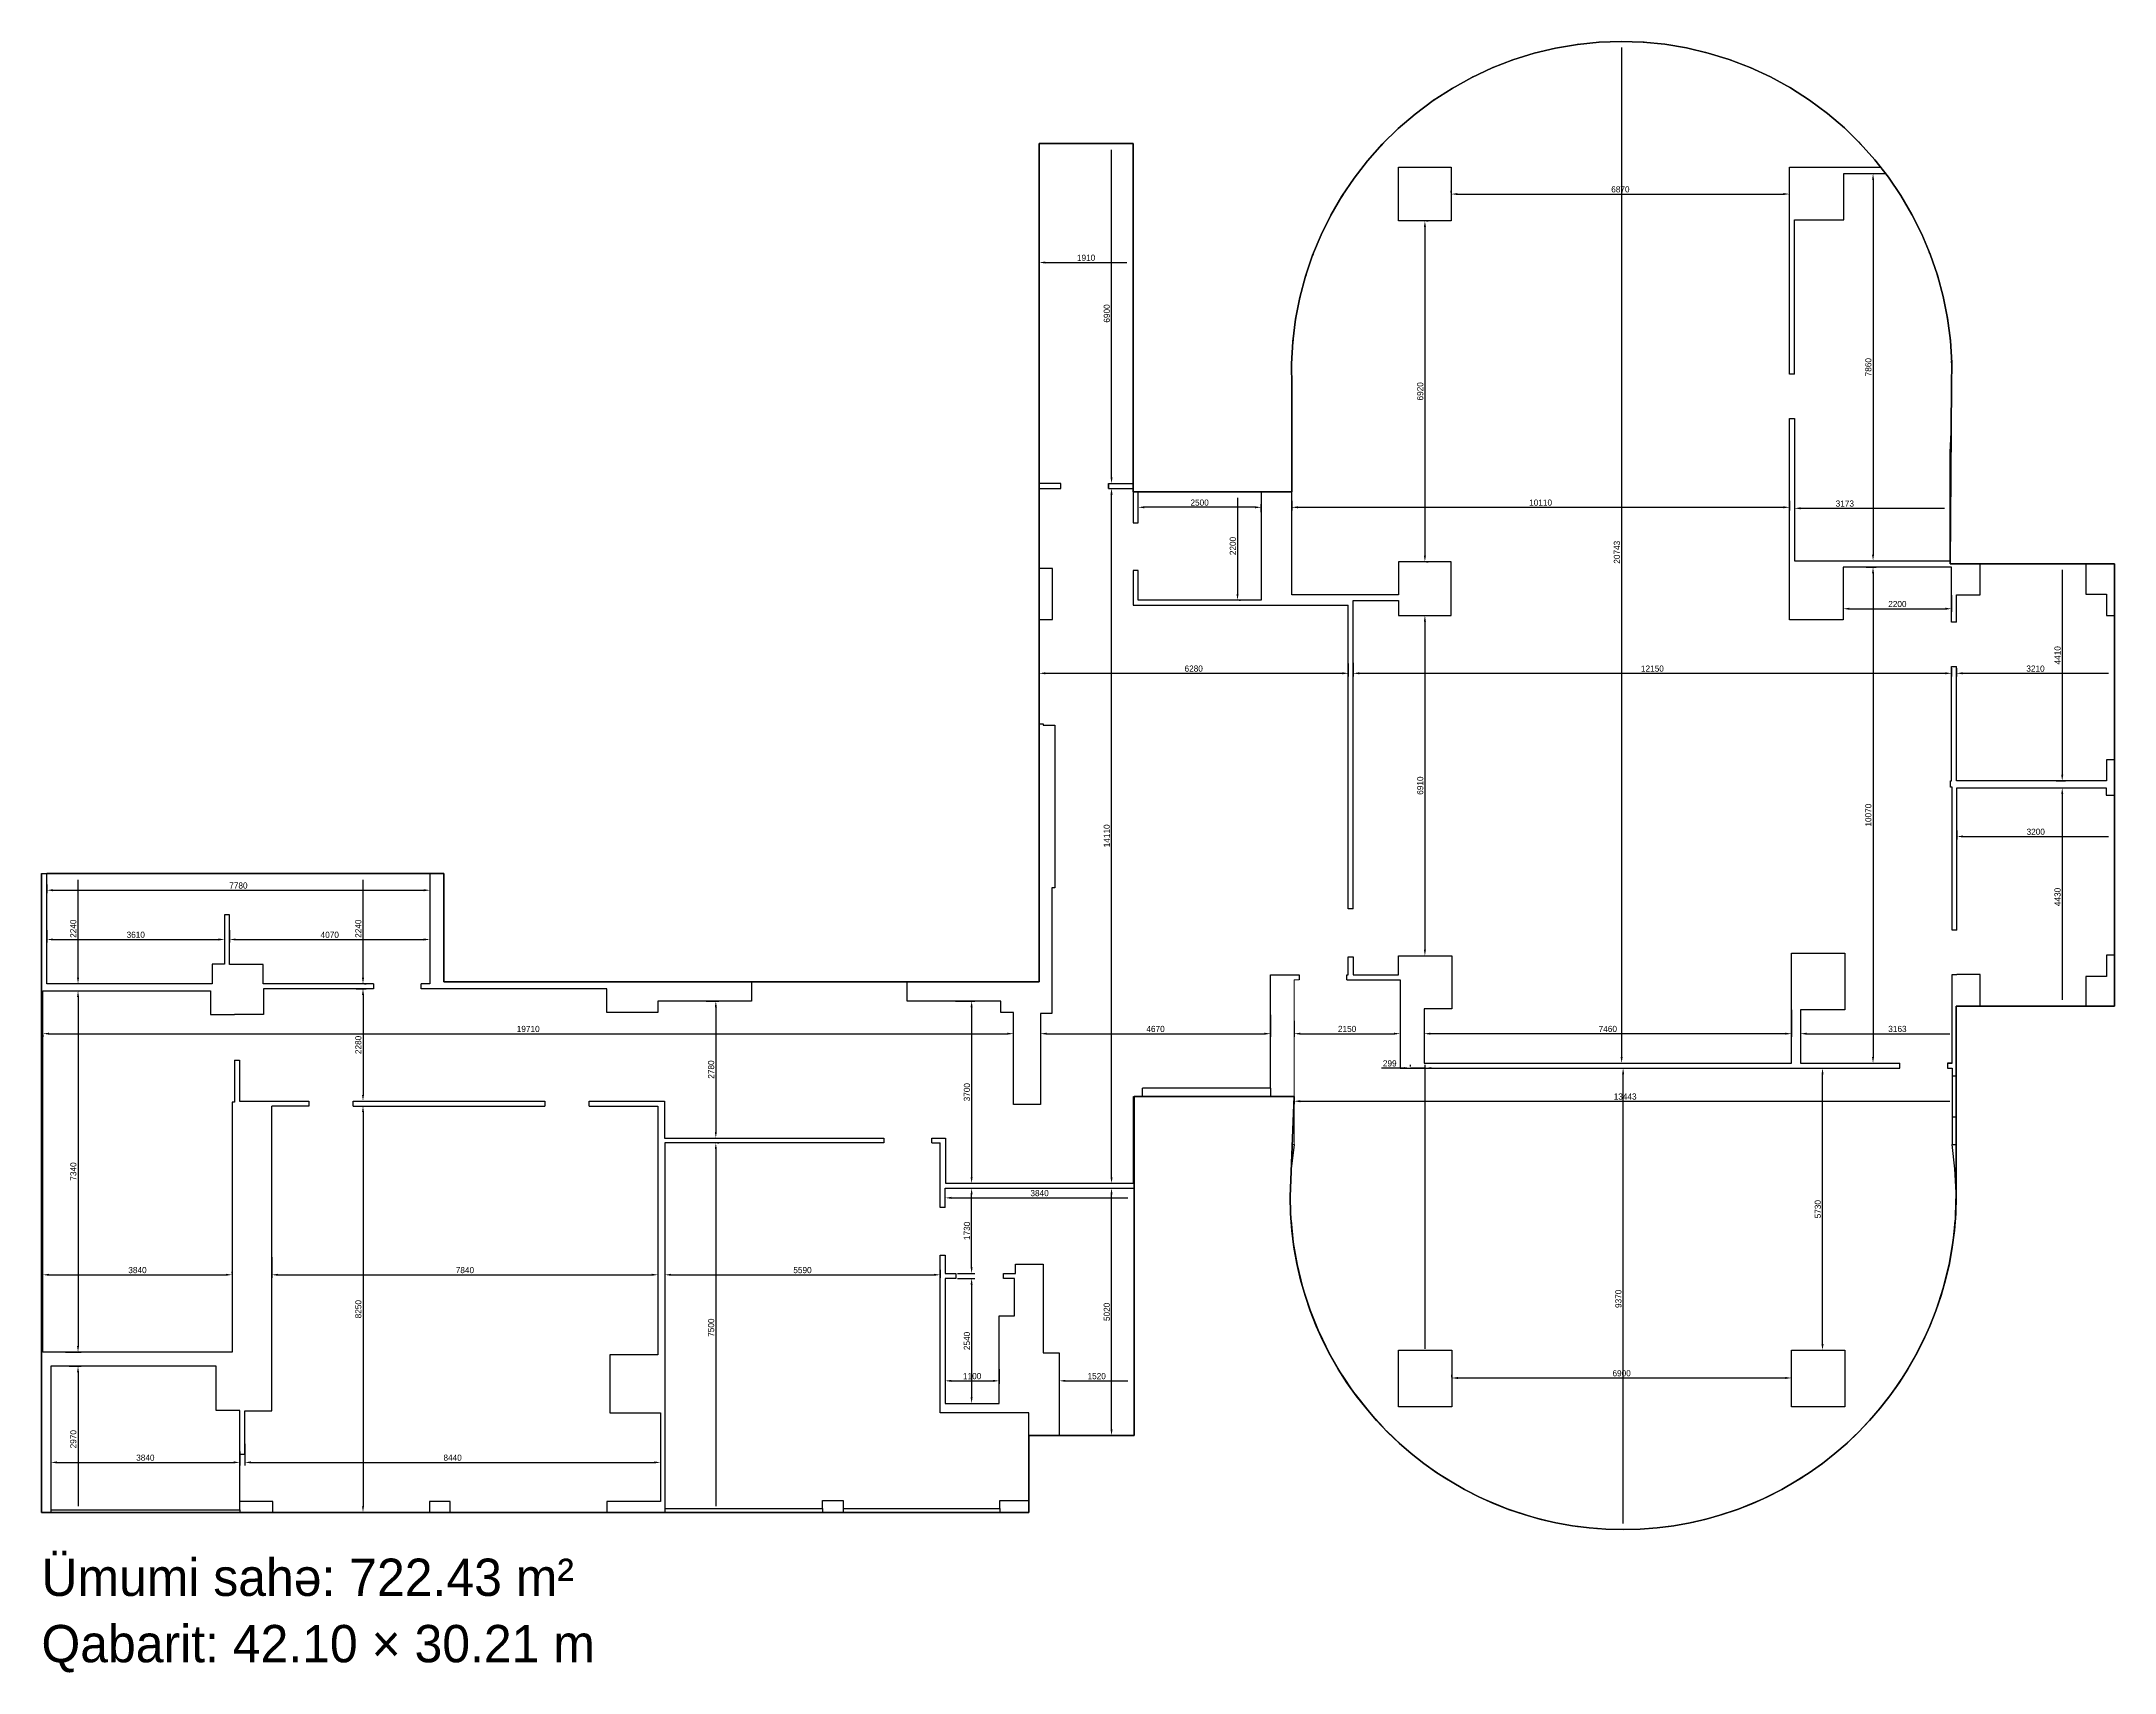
# Model space of a CAD drawing. Header units: millimetres. Extents: x 1209713 to 1251813, y -160994 to -127879.
import ezdxf

# ---------------------------------------------------------------- set-up
doc = ezdxf.new("R2010")
doc.units = ezdxf.units.MM
doc.layers.add('OFFICE_BOUNDARY', color=3, linetype='Continuous')

msp = doc.modelspace()

# ---------------------------------------------------------------- linework, layer by layer
at = {"color": 0, "lineweight": -2, "transparency": 16777216}
for p, q in [((1241803, -128004), (1241803, -148497)), ((1231444, -136727), (1231444, -130077)), ((1238343, -130945), (1238343, -130914)), ((1245213, -130945), (1245213, -130914)), ((1246772, -130562), (1246972, -130562)), ((1246909, -130687), (1246909, -138297)), ((1238468, -130977), (1245088, -130977)), ((1237808, -131647), (1237808, -138317)), ((1237839, -131522), (1237871, -131522)), ((1229973, -132212), (1229973, -132430)), ((1230098, -132367), (1231758, -132367)), ((1231414, -136852), (1231507, -136852)), ((1231414, -136952), (1231507, -136952)), ((1231444, -150937), (1231444, -137077)), ((1234003, -137147), (1234003, -139097)), ((1235103, -137204), (1235103, -137399)), ((1245213, -137204), (1245213, -137399)), ((1245313, -136963), (1245313, -137420)), ((1231983, -137305), (1231983, -137274)), ((1234358, -137337), (1232108, -137337)), ((1234483, -137437), (1234483, -137274)), ((1235228, -137337), (1245088, -137337)), ((1245438, -137357), (1248361, -137357)), ((1237839, -138442), (1237871, -138442)), ((1246924, -138422), (1246972, -138422)), ((1246767, -138552), (1246972, -138552)), ((1246909, -138677), (1246909, -148497)), ((1250751, -138607), (1250751, -142767)), ((1234034, -139222), (1234066, -139222)), ((1246303, -139118), (1246303, -139459)), ((1248503, -139118), (1248503, -139459)), ((1237808, -139657), (1237808, -146317)), ((1237839, -139532), (1237871, -139532)), ((1246428, -139396), (1248378, -139396)), ((1236253, -140510), (1236253, -140770)), ((1236353, -140496), (1236353, -140770)), ((1248503, -140603), (1248503, -140770)), ((1248603, -140603), (1248603, -140770)), ((1229973, -140746), (1229973, -140645)), ((1230098, -140707), (1236128, -140707)), ((1236478, -140707), (1248378, -140707)), ((1248728, -140707), (1251688, -140707)), ((1250595, -143032), (1250814, -143032)), ((1250629, -142892), (1250814, -142892)), ((1250751, -143157), (1250751, -147337)), ((1248613, -143899), (1248613, -144083)), ((1248738, -144020), (1251688, -144020)), ((1209823, -144995), (1209823, -145174)), ((1209948, -145111), (1217478, -145111)), ((1210456, -146887), (1210456, -144897)), ((1216243, -146887), (1216243, -144897)), ((1217603, -144995), (1217603, -145174)), ((1209823, -145923), (1209823, -146174)), ((1213433, -145923), (1213433, -146174)), ((1213533, -145923), (1213533, -146174)), ((1217603, -145923), (1217603, -146174)), ((1209948, -146112), (1213308, -146112)), ((1213658, -146112), (1217478, -146112)), ((1237839, -146442), (1237871, -146442)), ((1210201, -147152), (1210518, -147152)), ((1210772, -147012), (1210393, -147012)), ((1210456, -147277), (1210456, -154367)), ((1216106, -147112), (1216305, -147112)), ((1216243, -147237), (1216243, -149267)), ((1216274, -147012), (1216305, -147012)), ((1223214, -147362), (1223471, -147362)), ((1223408, -147487), (1223408, -150017)), ((1228274, -147362), (1228665, -147362)), ((1228603, -147487), (1228603, -150937)), ((1230003, -147643), (1230003, -148086)), ((1234673, -147643), (1234673, -148086)), ((1235153, -147760), (1235153, -148086)), ((1237303, -147760), (1237303, -148086)), ((1245253, -147538), (1245253, -148086)), ((1209743, -148045), (1209743, -148086)), ((1209868, -148024), (1229328, -148024)), ((1229453, -148077), (1229453, -147961)), ((1230128, -148024), (1234548, -148024)), ((1235278, -148024), (1237178, -148024)), ((1237793, -147844), (1237793, -148086)), ((1245128, -148024), (1237918, -148024)), ((1245433, -147834), (1245433, -148086)), ((1245558, -148024), (1248471, -148024)), ((1209713, -148422), (1209713, -148760)), ((1237390, -148722), (1236924, -148722)), ((1237515, -148690), (1237515, -148659)), ((1237813, -148722), (1237515, -148722)), ((1237813, -154420), (1237813, -148659)), ((1237938, -148722), (1238063, -148722)), ((1241833, -157967), (1241833, -148847)), ((1241834, -148622), (1241865, -148622)), ((1241864, -148722), (1241896, -148722)), ((1245613, -148722), (1245946, -148722)), ((1245883, -154327), (1245883, -148847)), ((1246767, -148622), (1246972, -148622)), ((1216074, -149392), (1216305, -149392)), ((1235153, -149333), (1235153, -149458)), ((1235278, -149395), (1248471, -149395)), ((1216074, -149492), (1216305, -149492)), ((1216243, -149617), (1216243, -157617)), ((1223214, -150142), (1223471, -150142)), ((1223440, -150242), (1223471, -150242)), ((1223408, -150367), (1223408, -157617)), ((1228274, -151062), (1228665, -151062)), ((1230972, -151062), (1231507, -151062)), ((1209713, -151303), (1209713, -151527)), ((1228063, -151325), (1228063, -151294)), ((1228188, -151357), (1231778, -151357)), ((1228314, -151162), (1228665, -151162)), ((1228603, -152767), (1228603, -151287)), ((1231174, -151162), (1231507, -151162)), ((1231444, -156057), (1231444, -151287)), ((1214393, -152562), (1214393, -152982)), ((1222233, -152562), (1222233, -152982)), ((1222373, -152821), (1222373, -152982)), ((1227963, -152821), (1227963, -152982)), ((1209743, -152888), (1209743, -152857)), ((1209868, -152919), (1213458, -152919)), ((1213583, -152888), (1213583, -152857)), ((1214518, -152919), (1222108, -152919)), ((1222498, -152919), (1227838, -152919)), ((1228314, -152892), (1228665, -152892)), ((1228314, -152992), (1228665, -152992)), ((1228603, -153117), (1228603, -155407)), ((1210201, -154492), (1210518, -154492)), ((1245824, -154452), (1245946, -154452)), ((1210279, -154772), (1210518, -154772)), ((1210456, -154897), (1210456, -157617)), ((1228063, -154837), (1228063, -155135)), ((1229163, -154837), (1229163, -155135)), ((1230383, -154922), (1230383, -155135)), ((1228188, -155072), (1229038, -155072)), ((1230508, -155072), (1231778, -155072)), ((1238353, -154995), (1238353, -154952)), ((1238478, -155014), (1245128, -155014)), ((1245253, -154995), (1245253, -154952)), ((1228314, -155532), (1228665, -155532)), ((1209713, -155900), (1209713, -156484)), ((1231174, -156182), (1231507, -156182)), ((1213743, -156506), (1213743, -156790)), ((1213843, -156348), (1213843, -156790)), ((1222283, -156348), (1222283, -156790)), ((1209903, -156643), (1209903, -156790)), ((1210028, -156728), (1213618, -156728)), ((1213968, -156728), (1222158, -156728)), ((1216074, -157742), (1216305, -157742))]:
    msp.add_line(p, q, dxfattribs=at)
for p, q in [((1229973, -131722), (1229973, -129952)), ((1229973, -129952), (1229973, -131722)), ((1231883, -134901), (1231883, -129952)), ((1245213, -134632), (1245213, -130432)), ((1245213, -130432), (1247064, -130432)), ((1246313, -131502), (1246313, -130562)), ((1246313, -130562), (1247165, -130562)), ((1229973, -136852), (1229973, -131722)), ((1245313, -134632), (1245313, -131502)), ((1245313, -131502), (1246313, -131502)), ((1245313, -134632), (1245213, -134632)), ((1235103, -135131), (1235103, -135692)), ((1245213, -138462), (1245213, -135532)), ((1245213, -135532), (1245313, -135532)), ((1245313, -135532), (1245313, -138422)), ((1235103, -139112), (1235103, -135692)), ((1248473, -136222), (1248496, -135808)), ((1248492, -136222), (1248473, -136222)), ((1230413, -136852), (1229973, -136852)), ((1229973, -136952), (1230413, -136952)), ((1230413, -136952), (1230413, -136852)), ((1231383, -136852), (1231383, -136952)), ((1231383, -136952), (1231383, -136852)), ((1231383, -136852), (1231883, -136852)), ((1231383, -136952), (1231883, -136952)), ((1231883, -137022), (1231883, -137652)), ((1231983, -137652), (1231983, -137022)), ((1231983, -137022), (1234483, -137022)), ((1234483, -137022), (1234483, -139222)), ((1248473, -138422), (1248473, -136972)), ((1248473, -136972), (1248486, -136972)), ((1231883, -137652), (1231983, -137652)), ((1238343, -138442), (1237273, -138442)), ((1237273, -138442), (1237273, -139112)), ((1238343, -139532), (1238343, -138442)), ((1245213, -139622), (1245213, -138462)), ((1245313, -138422), (1248473, -138422)), ((1249083, -139112), (1249083, -138482)), ((1251233, -138482), (1251233, -139102)), ((1230243, -138582), (1229973, -138582)), ((1230243, -139612), (1230243, -138582)), ((1231983, -139222), (1231983, -138622)), ((1248503, -138552), (1246303, -138552)), ((1246303, -138552), (1246303, -139622)), ((1248503, -139672), (1248503, -138552)), ((1234483, -139222), (1231983, -139222)), ((1237273, -139112), (1235103, -139112)), ((1236353, -145492), (1236353, -139232)), ((1236353, -139232), (1237273, -139232)), ((1237273, -139232), (1237273, -139532)), ((1248603, -139672), (1248603, -139112)), ((1248603, -139112), (1249083, -139112)), ((1251233, -139102), (1251653, -139102)), ((1251653, -139102), (1251653, -139532)), ((1229973, -139612), (1230243, -139612)), ((1237273, -139532), (1238343, -139532)), ((1246303, -139622), (1245213, -139622)), ((1248603, -139672), (1248503, -139672)), ((1251653, -139532), (1251813, -139532)), ((1248603, -142892), (1248603, -140572)), ((1229973, -141732), (1230053, -141732)), ((1230053, -141732), (1230053, -141762)), ((1230053, -141762), (1230293, -141762)), ((1230293, -141762), (1230293, -145062)), ((1251813, -142462), (1251653, -142462)), ((1251653, -142462), (1251653, -142892)), ((1251653, -142892), (1248603, -142892)), ((1248613, -145922), (1248613, -143032)), ((1248613, -143032), (1251643, -143032)), ((1251643, -143032), (1251643, -143182)), ((1251643, -143182), (1251813, -143182)), ((1209713, -146207), (1209713, -144772)), ((1209823, -147012), (1209823, -144772)), ((1209823, -144772), (1213433, -144772)), ((1213433, -144772), (1213533, -144772)), ((1213533, -144772), (1217603, -144772)), ((1217603, -144772), (1217603, -147012)), ((1217883, -144772), (1217883, -146942)), ((1230293, -145062), (1230233, -145062)), ((1230233, -145062), (1230233, -147612)), ((1213433, -145612), (1213433, -146612)), ((1251813, -146432), (1251653, -146432)), ((1251653, -146432), (1251653, -146862)), ((1213433, -146612), (1213183, -146612)), ((1213183, -146612), (1213183, -147012)), ((1248513, -148622), (1248513, -146822)), ((1248513, -146822), (1248613, -146822)), ((1249083, -146822), (1248613, -146822)), ((1249083, -147462), (1249083, -146822)), ((1251653, -146862), (1251233, -146862)), ((1251233, -146862), (1251233, -147462)), ((1213183, -147012), (1209823, -147012)), ((1217423, -147112), (1217423, -147012)), ((1217603, -147012), (1217423, -147012)), ((1221193, -147112), (1217423, -147112)), ((1221193, -147592), (1221193, -147112)), ((1227293, -146972), (1224133, -146972)), ((1224133, -146972), (1224133, -147362)), ((1227293, -147362), (1227293, -146972)), ((1222233, -147592), (1221193, -147592)), ((1224133, -147362), (1222233, -147362)), ((1222233, -147362), (1222233, -147592)), ((1229193, -147362), (1227293, -147362)), ((1229453, -147592), (1229193, -147592)), ((1229453, -149462), (1229453, -147592)), ((1230233, -147612), (1230003, -147612)), ((1230003, -147612), (1230003, -149462)), ((1251233, -147462), (1249083, -147462)), ((1248423, -148722), (1248513, -148722)), ((1248513, -148722), (1248513, -148882)), ((1248513, -148882), (1248596, -148882)), ((1231893, -151062), (1231893, -149302)), ((1231893, -149302), (1232073, -149302)), ((1232073, -149302), (1232073, -149132)), ((1234673, -149132), (1234673, -149302)), ((1230003, -149462), (1229453, -149462)), ((1248596, -149722), (1248513, -149722)), ((1248513, -149722), (1248513, -150272)), ((1226823, -150242), (1222373, -150242)), ((1222373, -150242), (1222373, -157662)), ((1227793, -150242), (1227793, -150142)), ((1227793, -150142), (1228073, -150142)), ((1228073, -150142), (1228073, -151062)), ((1248513, -150272), (1248596, -150272)), ((1228073, -151062), (1231893, -151062)), ((1228063, -151552), (1228063, -151162)), ((1228063, -151162), (1231903, -151162)), ((1227963, -155722), (1227963, -152522)), ((1227963, -152522), (1228063, -152522)), ((1229763, -155722), (1227963, -155722)), ((1229763, -156182), (1229763, -155722)), ((1231903, -156182), (1230383, -156182)), ((1209903, -157692), (1209903, -157742)), ((1213743, -157692), (1213743, -157742)), ((1222373, -157662), (1225573, -157662)), ((1222373, -157662), (1222373, -157742)), ((1225573, -157662), (1225573, -157502)), ((1225573, -157502), (1225993, -157502)), ((1225573, -157662), (1225573, -157742)), ((1225993, -157502), (1225993, -157662)), ((1225993, -157662), (1229173, -157662)), ((1225993, -157662), (1225993, -157742)), ((1229173, -157662), (1229173, -157502)), ((1229173, -157502), (1229763, -157502)), ((1229173, -157662), (1229173, -157742))]:
    msp.add_line(p, q)
at = {"color": 18, "lineweight": 30, "true_color": 0x000000}
for p, q in [((1231883, -129952), (1229973, -129952)), ((1229973, -129952), (1229973, -146972)), ((1231883, -137022), (1231883, -129952)), ((1235103, -134882), (1235103, -137022)), ((1248473, -138482), (1248503, -134862)), ((1235103, -137022), (1231883, -137022)), ((1251813, -138482), (1248473, -138482)), ((1251813, -147462), (1251813, -138482)), ((1209713, -144772), (1209713, -157742)), ((1217883, -144772), (1209823, -144772)), ((1217883, -146972), (1217883, -144772)), ((1209713, -146357), (1209713, -157617)), ((1229973, -146972), (1217883, -146972)), ((1248596, -151328), (1248596, -147462)), ((1248596, -147462), (1251813, -147462)), ((1231903, -156182), (1231903, -149302)), ((1231903, -149302), (1235153, -149302)), ((1235153, -149302), (1235070, -151328)), ((1229763, -157742), (1229763, -156182)), ((1229763, -156182), (1231903, -156182)), ((1209713, -157742), (1229763, -157742))]:
    msp.add_line(p, q, dxfattribs=at)
at = {"color": 0, "lineweight": -2}
for p, q in [((1231414, -129952), (1231507, -129952)), ((1231883, -131949), (1231883, -132430)), ((1233897, -137022), (1234066, -137022)), ((1250488, -138482), (1250814, -138482)), ((1251813, -143781), (1251813, -144083)), ((1210772, -144772), (1210393, -144772)), ((1216274, -144772), (1216305, -144772)), ((1248596, -147834), (1248596, -148086)), ((1248596, -149364), (1248596, -149333)), ((1231903, -151325), (1231903, -151294))]:
    msp.add_line(p, q, dxfattribs=at)
at = {"color": 1, "lineweight": 30}
for p, q in [((1217883, -144772), (1217883, -146972)), ((1229973, -146552), (1229973, -144952)), ((1229973, -146972), (1229973, -146552)), ((1222383, -146972), (1226346, -146972))]:
    msp.add_line(p, q, dxfattribs=at)
at = {"lineweight": 5}
for p, q in [((1235113, -150272), (1235153, -150272)), ((1248596, -150272), (1248513, -150272)), ((1248591, -151066), (1248596, -151066)), ((1235281, -153004), (1235280, -153004)), ((1248374, -153049), (1248375, -153049)), ((1248374, -153049), (1248375, -153049)), ((1239443, -157655), (1239443, -157656)), ((1239443, -157655), (1239443, -157656)), ((1244180, -157671), (1244180, -157673)), ((1240811, -158014), (1240810, -158015))]:
    msp.add_line(p, q, dxfattribs=at)
for points in [[(1240904, -127939), (1240463, -128014)], [(1240930, -127937), (1240875, -127944)], [(1241347, -127894), (1240904, -127939)], [(1241367, -127894), (1241337, -127895)], [(1241793, -127879), (1241347, -127894)], [(1242238, -127893), (1241793, -127879)], [(1242262, -127895), (1242206, -127892)], [(1243123, -128010), (1242682, -127937), (1242238, -127893)], [(1242721, -127943), (1242656, -127934)], [(1239597, -128252), (1239174, -128415)], [(1239639, -128239), (1239553, -128269)], [(1240027, -128118), (1239597, -128252)], [(1240064, -128109), (1240010, -128123)], [(1240463, -128014), (1240027, -128118)], [(1240472, -128012), (1240439, -128020)], [(1243146, -128015), (1243116, -128009)], [(1245983, -129341), (1245617, -129069), (1245230, -128821), (1244827, -128599), (1244413, -128408), (1243990, -128245), (1243560, -128113), (1243123, -128010)], [(1243582, -128120), (1243516, -128103)], [(1244028, -128260), (1243949, -128233)], [(1244449, -128424), (1244392, -128399)], [(1238384, -128817), (1238338, -128844)], [(1238761, -128608), (1238359, -128831)], [(1238786, -128597), (1238752, -128614)], [(1239174, -128415), (1238761, -128608)], [(1239190, -128409), (1239140, -128432)], [(1245239, -128827), (1245211, -128810)], [(1237973, -129080), (1237607, -129353)], [(1237986, -129072), (1237952, -129096)], [(1238359, -128831), (1237973, -129080)], [(1245637, -129084), (1245595, -129055)], [(1237264, -129648), (1236943, -129964)], [(1237288, -129628), (1237252, -129660)], [(1237607, -129353), (1237264, -129648)], [(1246004, -129359), (1245971, -129332)], [(1247223, -130636), (1246948, -130284), (1246649, -129949), (1246327, -129635), (1245983, -129341)], [(1246328, -129635), (1246325, -129633)], [(1236943, -129964), (1236645, -130299)], [(1236968, -129939), (1236918, -129992)], [(1246671, -129973), (1246618, -129919)], [(1236645, -130299), (1236371, -130652)], [(1236658, -130284), (1236620, -130331)], [(1246979, -130323), (1246928, -130261)], [(1236371, -130652), (1236121, -131022)], [(1236385, -130635), (1236367, -130659)], [(1247255, -130682), (1247202, -130609)], [(1247474, -131005), (1247223, -130636)], [(1236121, -131022), (1235897, -131408)], [(1236145, -130987), (1236106, -131048)], [(1247481, -131018), (1247450, -130971)], [(1247699, -131390), (1247474, -131005)], [(1235897, -131408), (1235699, -131807)], [(1235912, -131383), (1235880, -131443)], [(1247721, -131435), (1247679, -131355)], [(1247898, -131789), (1247699, -131390)], [(1235538, -132194), (1235524, -132232)], [(1235699, -131807), (1235528, -132219)], [(1235701, -131803), (1235695, -131817)], [(1247900, -131792), (1247892, -131777)], [(1248071, -132200), (1247898, -131789)], [(1248086, -132243), (1248052, -132155)], [(1235394, -132614), (1235377, -132671)], [(1235528, -132219), (1235384, -132642)], [(1248216, -132623), (1248071, -132200)], [(1248227, -132663), (1248212, -132610)], [(1235384, -132642), (1235269, -133076)], [(1248333, -133056), (1248216, -132623)], [(1248340, -133093), (1248318, -133000)], [(1235269, -133076), (1235182, -133517)], [(1235272, -133064), (1235264, -133100)], [(1248421, -133498), (1248333, -133056)], [(1235182, -133517), (1235125, -133967)], [(1235184, -133507), (1235181, -133521)], [(1248428, -133554), (1248415, -133469)], [(1248479, -133947), (1248421, -133498)], [(1235125, -133967), (1235099, -134422)], [(1235130, -133929), (1235123, -133996)], [(1248480, -133968), (1248472, -133896)], [(1248507, -134402), (1248479, -133947)], [(1235100, -134396), (1235099, -134464)], [(1235099, -134422), (1235103, -134882)], [(1248503, -134862), (1248507, -134402)], [(1248506, -134453), (1248504, -134361)], [(1248473, -136972), (1248473, -136222)], [(1231983, -138622), (1231883, -138622), (1231883, -139322), (1236253, -139322)], [(1236253, -145492), (1236253, -139322)], [(1248613, -145922), (1248513, -145922), (1248513, -143022), (1248483, -143022), (1248483, -142892), (1248503, -142892), (1248503, -140572), (1248603, -140572)], [(1216453, -147012), (1214213, -147012), (1214213, -146622), (1213533, -146622), (1213533, -145612), (1213433, -145612)], [(1236353, -145492), (1236253, -145492)], [(1236223, -146932), (1236223, -146832), (1236253, -146832), (1236253, -146462), (1236353, -146462)], [(1236353, -146462), (1236353, -146832), (1237273, -146832), (1237273, -146442), (1238353, -146442), (1238353, -147522), (1237793, -147522), (1237793, -148622), (1238353, -148622), (1245253, -148622), (1245253, -146392), (1246333, -146392), (1246333, -147542), (1245433, -147542), (1245433, -148622), (1246333, -148622), (1247453, -148622)], [(1234673, -149132), (1234673, -146832), (1235253, -146832), (1235253, -146932)], [(1213633, -148562), (1213633, -149412), (1213583, -149412), (1213583, -154492), (1209743, -154492), (1209743, -147152), (1213143, -147152), (1213143, -147632), (1213633, -147632)], [(1216453, -147012), (1216453, -147112), (1214223, -147112), (1214223, -147632), (1213733, -147632), (1213633, -147632)], [(1236223, -146932), (1237303, -146932), (1237303, -148722), (1247453, -148722)], [(1229193, -147592), (1229193, -147362)], [(1213633, -148562), (1213733, -148562), (1213733, -149392), (1215143, -149392), (1215143, -149492)], [(1247453, -148722), (1247453, -148622)], [(1248423, -148622), (1248513, -148622), (1248423, -148622), (1248423, -148722)], [(1248513, -148882), (1248513, -149722)], [(1216043, -149492), (1216043, -149392), (1219933, -149392), (1219933, -149492)], [(1220833, -149492), (1220833, -149392), (1222363, -149392), (1222363, -150142), (1226823, -150142), (1226823, -150242)], [(1234673, -149132), (1232073, -149132)], [(1217593, -157742), (1214413, -157742), (1214413, -157522), (1213843, -157522), (1213743, -157522), (1213743, -156562), (1213843, -156562), (1213843, -155682), (1214393, -155682), (1214393, -154562), (1214393, -154022), (1214393, -149492)], [(1215143, -149492), (1214393, -149492)], [(1216043, -149492), (1219933, -149492)], [(1220833, -149492), (1222233, -149492), (1222233, -154542), (1221253, -154542), (1221253, -155722), (1222283, -155722), (1222283, -157522), (1221193, -157522), (1221193, -157742), (1218013, -157742), (1218013, -157522), (1217593, -157522), (1217593, -157742)], [(1227793, -150242), (1227963, -150242)], [(1228063, -151552), (1227963, -151552), (1227963, -150242)], [(1235153, -150272), (1235093, -150766), (1235091, -150814)], [(1248584, -151718), (1248596, -151258), (1248573, -150766), (1248513, -150272)], [(1235070, -151328), (1235079, -151677)], [(1235071, -151299), (1235082, -151718)], [(1248587, -151677), (1248596, -151328)], [(1235079, -151677), (1235105, -152020)], [(1235089, -151814), (1235125, -152179)], [(1248541, -152179), (1248577, -151814)], [(1248561, -152020), (1248587, -151677)], [(1235105, -152020), (1235148, -152358)], [(1235136, -152265), (1235212, -152708), (1235324, -153164)], [(1235148, -152358), (1235207, -152691)], [(1248342, -153164), (1248454, -152708), (1248530, -152265)], [(1248459, -152691), (1248518, -152358)], [(1248518, -152358), (1248561, -152020)], [(1228063, -152522), (1228063, -152892), (1228283, -152892), (1228283, -152992)], [(1229253, -152992), (1229253, -152892), (1229493, -152892), (1229493, -152702), (1230053, -152702), (1230053, -154502), (1230383, -154502)], [(1235207, -152691), (1235283, -153019)], [(1248383, -153019), (1248459, -152691)], [(1228283, -152992), (1228063, -152992), (1228063, -155532), (1229163, -155532), (1229163, -153752), (1229473, -153752), (1229473, -152992), (1229253, -152992)], [(1235283, -153019), (1235374, -153340)], [(1235331, -153188), (1235475, -153634), (1235653, -154075)], [(1248013, -154075), (1248191, -153634), (1248335, -153188)], [(1248292, -153340), (1248383, -153019)], [(1235374, -153340), (1235480, -153654)], [(1235480, -153654), (1235602, -153961)], [(1248065, -153961), (1248186, -153654)], [(1248186, -153654), (1248292, -153340)], [(1235602, -153961), (1235737, -154261)], [(1247929, -154261), (1248065, -153961)], [(1230383, -154502), (1230383, -156182)], [(1235659, -154087), (1235866, -154512), (1236096, -154909)], [(1235737, -154261), (1235886, -154552)], [(1247570, -154909), (1247800, -154512), (1248008, -154087)], [(1247780, -154552), (1247929, -154261)], [(1213743, -156562), (1213743, -155672), (1213263, -155672), (1213263, -154772), (1209903, -154772), (1209903, -157522), (1209903, -157692), (1213743, -157692), (1213743, -157522)], [(1235886, -154552), (1236049, -154835)], [(1236049, -154835), (1236225, -155110)], [(1247441, -155110), (1247617, -154835)], [(1247617, -154835), (1247780, -154552)], [(1236128, -154958), (1236354, -155292)], [(1236225, -155110), (1236414, -155375)], [(1236390, -155341), (1236654, -155676)], [(1247012, -155676), (1247277, -155341)], [(1247253, -155375), (1247441, -155110)], [(1247312, -155292), (1247538, -154958)], [(1236414, -155375), (1236614, -155630)], [(1236614, -155630), (1236827, -155876)], [(1236724, -155757), (1236959, -156014)], [(1246707, -156014), (1246942, -155757)], [(1246839, -155876), (1247052, -155630)], [(1247052, -155630), (1247253, -155375)], [(1236827, -155876), (1237051, -156111)], [(1237027, -156086), (1237332, -156375)], [(1237051, -156111), (1237286, -156335)], [(1246334, -156375), (1246639, -156086)], [(1246381, -156335), (1246615, -156111)], [(1246615, -156111), (1246839, -155876)], [(1237286, -156335), (1237531, -156547)], [(1237410, -156442), (1237711, -156688)], [(1237531, -156547), (1237787, -156748)], [(1245880, -156748), (1246135, -156547)], [(1245956, -156688), (1246256, -156442)], [(1246135, -156547), (1246381, -156335)], [(1237755, -156723), (1238130, -156987)], [(1237787, -156748), (1238052, -156937)], [(1238052, -156937), (1238326, -157112)], [(1238178, -157018), (1238577, -157256), (1239008, -157473)], [(1244659, -157473), (1245089, -157256), (1245488, -157018)], [(1245340, -157112), (1245614, -156937)], [(1245536, -156987), (1245911, -156723)], [(1245614, -156937), (1245880, -156748)], [(1238326, -157112), (1238609, -157275)], [(1238609, -157275), (1238901, -157425)], [(1238901, -157425), (1239201, -157560)], [(1244466, -157560), (1244765, -157425)], [(1244765, -157425), (1245057, -157275)], [(1245057, -157275), (1245340, -157112)], [(1239032, -157484), (1239470, -157665), (1239923, -157816)], [(1239201, -157560), (1239508, -157681)], [(1239508, -157681), (1239822, -157788)], [(1239822, -157788), (1240143, -157879)], [(1239944, -157822), (1240391, -157936)], [(1243275, -157936), (1243722, -157822)], [(1243523, -157879), (1243844, -157788)], [(1243743, -157816), (1244197, -157665), (1244634, -157484)], [(1243844, -157788), (1244159, -157681)], [(1244159, -157681), (1244466, -157560)], [(1240143, -157879), (1240470, -157954)], [(1240404, -157939), (1240861, -158021)], [(1240470, -157954), (1240803, -158014)], [(1240803, -158014), (1241142, -158057)], [(1240908, -158027), (1241294, -158068)], [(1241142, -158057), (1241485, -158083)], [(1241398, -158076), (1241833, -158092)], [(1241485, -158083), (1241833, -158092)], [(1241833, -158092), (1242269, -158076)], [(1241833, -158092), (1242181, -158083)], [(1242181, -158083), (1242525, -158057)], [(1242372, -158068), (1242758, -158027)], [(1242525, -158057), (1242863, -158014)], [(1242805, -158021), (1243262, -157939)], [(1242863, -158014), (1243196, -157954)], [(1243196, -157954), (1243523, -157879)]]:
    msp.add_lwpolyline(points)
for points in [[(1238343, -130432), (1238343, -131522), (1237273, -131522), (1237273, -130432)], [(1238353, -154452), (1238353, -155602), (1237273, -155602), (1237273, -154452)], [(1246333, -154452), (1246333, -155602), (1245253, -155602), (1245253, -154452)]]:
    msp.add_lwpolyline(points, close=True)
msp.add_lwpolyline([(1235253, -146932), (1235153, -146932), (1235153, -150272)], dxfattribs=at)
at = {"color": 0, "transparency": 16777216}
for points in [[(1246888, -130687), (1246930, -130687), (1246909, -130562)], [(1238468, -130956), (1238468, -130997), (1238343, -130977)], [(1245088, -130956), (1245088, -130997), (1245213, -130977)], [(1237787, -131647), (1237829, -131647), (1237808, -131522)], [(1230098, -132346), (1230098, -132388), (1229973, -132367)], [(1231423, -136727), (1231465, -136727), (1231444, -136852)], [(1231423, -137077), (1231465, -137077), (1231444, -136952)], [(1232108, -137316), (1232108, -137357), (1231983, -137337)], [(1234358, -137316), (1234358, -137357), (1234483, -137337)], [(1235228, -137316), (1235228, -137357), (1235103, -137337)], [(1245088, -137316), (1245088, -137357), (1245213, -137337)], [(1245438, -137337), (1245438, -137378), (1245313, -137357)], [(1237787, -138317), (1237829, -138317), (1237808, -138442)], [(1246888, -138297), (1246930, -138297), (1246909, -138422)], [(1246888, -138677), (1246930, -138677), (1246909, -138552)], [(1233982, -139097), (1234024, -139097), (1234003, -139222)], [(1237787, -139657), (1237829, -139657), (1237808, -139532)], [(1246428, -139375), (1246428, -139417), (1246303, -139396)], [(1248378, -139375), (1248378, -139417), (1248503, -139396)], [(1230098, -140686), (1230098, -140728), (1229973, -140707)], [(1236128, -140686), (1236128, -140728), (1236253, -140707)], [(1236478, -140686), (1236478, -140728), (1236353, -140707)], [(1248378, -140686), (1248378, -140728), (1248503, -140707)], [(1248728, -140686), (1248728, -140728), (1248603, -140707)], [(1250730, -142767), (1250772, -142767), (1250751, -142892)], [(1250730, -143157), (1250772, -143157), (1250751, -143032)], [(1248738, -143999), (1248738, -144041), (1248613, -144020)], [(1209948, -145090), (1209948, -145132), (1209823, -145111)], [(1217478, -145090), (1217478, -145132), (1217603, -145111)], [(1209948, -146091), (1209948, -146132), (1209823, -146112)], [(1213308, -146091), (1213308, -146132), (1213433, -146112)], [(1213658, -146091), (1213658, -146132), (1213533, -146112)], [(1217478, -146091), (1217478, -146132), (1217603, -146112)], [(1237787, -146317), (1237829, -146317), (1237808, -146442)], [(1210435, -146887), (1210476, -146887), (1210456, -147012)], [(1216222, -146887), (1216264, -146887), (1216243, -147012)], [(1210435, -147277), (1210476, -147277), (1210456, -147152)], [(1216222, -147237), (1216264, -147237), (1216243, -147112)], [(1223388, -147487), (1223429, -147487), (1223408, -147362)], [(1228582, -147487), (1228623, -147487), (1228603, -147362)], [(1209868, -148003), (1209868, -148044), (1209743, -148024)], [(1229328, -148003), (1229328, -148044), (1229453, -148024)], [(1230128, -148003), (1230128, -148044), (1230003, -148024)], [(1234548, -148003), (1234548, -148044), (1234673, -148024)], [(1235278, -148003), (1235278, -148044), (1235153, -148024)], [(1237178, -148003), (1237178, -148044), (1237303, -148024)], [(1237918, -148003), (1237918, -148044), (1237793, -148024)], [(1245128, -148003), (1245128, -148044), (1245253, -148024)], [(1245558, -148003), (1245558, -148044), (1245433, -148024)], [(1241782, -148497), (1241824, -148497), (1241803, -148622)], [(1246888, -148497), (1246930, -148497), (1246909, -148622)], [(1237390, -148701), (1237390, -148742), (1237515, -148722)], [(1237938, -148701), (1237938, -148742), (1237813, -148722)], [(1241812, -148847), (1241854, -148847), (1241833, -148722)], [(1245862, -148847), (1245904, -148847), (1245883, -148722)], [(1216222, -149267), (1216264, -149267), (1216243, -149392)], [(1235278, -149374), (1235278, -149416), (1235153, -149395)], [(1216222, -149617), (1216264, -149617), (1216243, -149492)], [(1223388, -150017), (1223429, -150017), (1223408, -150142)], [(1223388, -150367), (1223429, -150367), (1223408, -150242)], [(1228582, -150937), (1228623, -150937), (1228603, -151062)], [(1231423, -150937), (1231465, -150937), (1231444, -151062)], [(1228188, -151336), (1228188, -151377), (1228063, -151357)], [(1228582, -151287), (1228623, -151287), (1228603, -151162)], [(1231423, -151287), (1231465, -151287), (1231444, -151162)], [(1228582, -152767), (1228623, -152767), (1228603, -152892)], [(1209868, -152898), (1209868, -152940), (1209743, -152919)], [(1213458, -152898), (1213458, -152940), (1213583, -152919)], [(1214518, -152898), (1214518, -152940), (1214393, -152919)], [(1222108, -152898), (1222108, -152940), (1222233, -152919)], [(1222498, -152898), (1222498, -152940), (1222373, -152919)], [(1227838, -152898), (1227838, -152940), (1227963, -152919)], [(1228582, -153117), (1228623, -153117), (1228603, -152992)], [(1210435, -154367), (1210476, -154367), (1210456, -154492)], [(1245862, -154327), (1245904, -154327), (1245883, -154452)], [(1210435, -154897), (1210476, -154897), (1210456, -154772)], [(1228188, -155052), (1228188, -155093), (1228063, -155072)], [(1229038, -155052), (1229038, -155093), (1229163, -155072)], [(1230508, -155052), (1230508, -155093), (1230383, -155072)], [(1238478, -154993), (1238478, -155035), (1238353, -155014)], [(1245128, -154993), (1245128, -155035), (1245253, -155014)], [(1228582, -155407), (1228623, -155407), (1228603, -155532)], [(1231423, -156057), (1231465, -156057), (1231444, -156182)], [(1210028, -156707), (1210028, -156749), (1209903, -156728)], [(1213618, -156707), (1213618, -156749), (1213743, -156728)], [(1213968, -156707), (1213968, -156749), (1213843, -156728)], [(1222158, -156707), (1222158, -156749), (1222283, -156728)], [(1216222, -157617), (1216264, -157617), (1216243, -157742)]]:
    msp.add_solid(points, dxfattribs=at)
at = {"layer": 'OFFICE_BOUNDARY'}
msp.add_lwpolyline([(1209823, -144772), (1217883, -144772), (1217883, -146972), (1229973, -146972), (1229973, -129952), (1231883, -129952), (1231883, -137022), (1235103, -137022), (1235103, -134882), (1235099, -134422), (1235125, -133967), (1235182, -133517), (1235269, -133076), (1235384, -132642), (1235528, -132219), (1235699, -131807), (1235897, -131408), (1236121, -131022), (1236371, -130652), (1236645, -130299), (1236943, -129964), (1237264, -129648), (1237607, -129353), (1237973, -129080), (1238359, -128831), (1238761, -128608), (1239174, -128415), (1239597, -128252), (1240027, -128118), (1240463, -128014), (1240904, -127939), (1241347, -127894), (1241793, -127879), (1242238, -127893), (1242682, -127937), (1243123, -128010), (1243560, -128113), (1243990, -128245), (1244413, -128408), (1244827, -128599), (1245230, -128821), (1245617, -129069), (1245983, -129341), (1246327, -129635), (1246649, -129949), (1246948, -130284), (1247223, -130636), (1247474, -131005), (1247699, -131390), (1247898, -131789), (1248071, -132200), (1248216, -132623), (1248333, -133056), (1248421, -133498), (1248479, -133947), (1248507, -134402), (1248503, -134862), (1248473, -138482), (1251813, -138482), (1251813, -147462), (1248596, -147462), (1248596, -151328), (1248587, -151677), (1248561, -152020), (1248518, -152358), (1248459, -152691), (1248383, -153019), (1248292, -153340), (1248186, -153654), (1248065, -153961), (1247929, -154261), (1247780, -154552), (1247617, -154835), (1247441, -155110), (1247253, -155375), (1247052, -155630), (1246839, -155876), (1246615, -156111), (1246381, -156335), (1246135, -156547), (1245880, -156748), (1245614, -156937), (1245340, -157112), (1245057, -157275), (1244765, -157425), (1244466, -157560), (1244159, -157681), (1243844, -157788), (1243523, -157879), (1243196, -157954), (1242863, -158014), (1242525, -158057), (1242181, -158083), (1241833, -158092), (1241485, -158083), (1241142, -158057), (1240803, -158014), (1240470, -157954), (1240143, -157879), (1239822, -157788), (1239508, -157681), (1239201, -157560), (1238901, -157425), (1238609, -157275), (1238326, -157112), (1238052, -156937), (1237787, -156748), (1237531, -156547), (1237286, -156335), (1237051, -156111), (1236827, -155876), (1236614, -155630), (1236414, -155375), (1236225, -155110), (1236049, -154835), (1235886, -154552), (1235737, -154261), (1235602, -153961), (1235480, -153654), (1235374, -153340), (1235283, -153019), (1235207, -152691), (1235148, -152358), (1235105, -152020), (1235079, -151677), (1235070, -151328), (1235153, -149302), (1231903, -149302), (1231903, -156182), (1229763, -156182), (1229763, -157742), (1209713, -157742), (1209713, -144772), (1209823, -144772)], close=True, dxfattribs=at)

# ---------------------------------------------------------------- texts
for s, p in [('Ümumi sahə: 722.43 m²', (1209713, -159439)), ('Qabarit: 42.10 × 30.21 m', (1209713, -160786))]:
    msp.add_text(s, height=757.8).set_placement(p)
at = {"color": 0, "transparency": 16777216, "char_height": 125, "attachment_point": 5}
for s, insert in [('6870', (1241778, -130882)), ('1910', (1230928, -132272)), ('2500', (1233233, -137242)), ('10110', (1240158, -137242)), ('3173', (1246336, -137262)), ('2200', (1247403, -139301)), ('6280', (1233113, -140612)), ('12150', (1242428, -140612)), ('3210', (1250208, -140612)), ('3200', (1250213, -143925)), ('7780', (1213713, -145016)), ('3610', (1211628, -146016)), ('4070', (1215568, -146017)), ('19710', (1219598, -147928)), ('4670', (1232338, -147928)), ('2150', (1236228, -147928)), ('7460', (1241523, -147928)), ('3163', (1247404, -147928)), ('299', (1237094, -148627)), ('13443', (1241875, -149300)), ('3840', (1229983, -151261)), ('3840', (1211663, -152824)), ('7840', (1218313, -152824)), ('5590', (1225168, -152824)), ('1100', (1228613, -154977)), ('1520', (1231143, -154977)), ('6900', (1241803, -154919)), ('3840', (1211823, -156633)), ('8440', (1218063, -156633))]:
    msp.add_mtext(s, dxfattribs=dict(at, insert=insert))
at = {"color": 0, "transparency": 16777216, "char_height": 125, "attachment_point": 5, "rotation": 90}
for s, insert in [('6900', (1231349, -133402)), ('7860', (1246814, -134492)), ('6920', (1237713, -134982)), ('2200', (1233908, -138122)), ('20743', (1241708, -138250)), ('4410', (1250656, -140341)), ('6910', (1237713, -142987)), ('10070', (1246814, -143587)), ('14110', (1231349, -144007)), ('4430', (1250656, -145247)), ('2240', (1210360, -145892)), ('2240', (1216148, -145892)), ('2280', (1216148, -148252)), ('2780', (1223313, -148752)), ('3700', (1228508, -149212)), ('7340', (1210360, -150822)), ('5730', (1245788, -151587)), ('1730', (1228508, -152027)), ('9370', (1241738, -153407)), ('8250', (1216148, -153617)), ('5020', (1231349, -153672)), ('7500', (1223313, -153992)), ('2540', (1228508, -154262)), ('2970', (1210360, -156257))]:
    msp.add_mtext(s, dxfattribs=dict(at, insert=insert))

doc.saveas('drawing.dxf')
